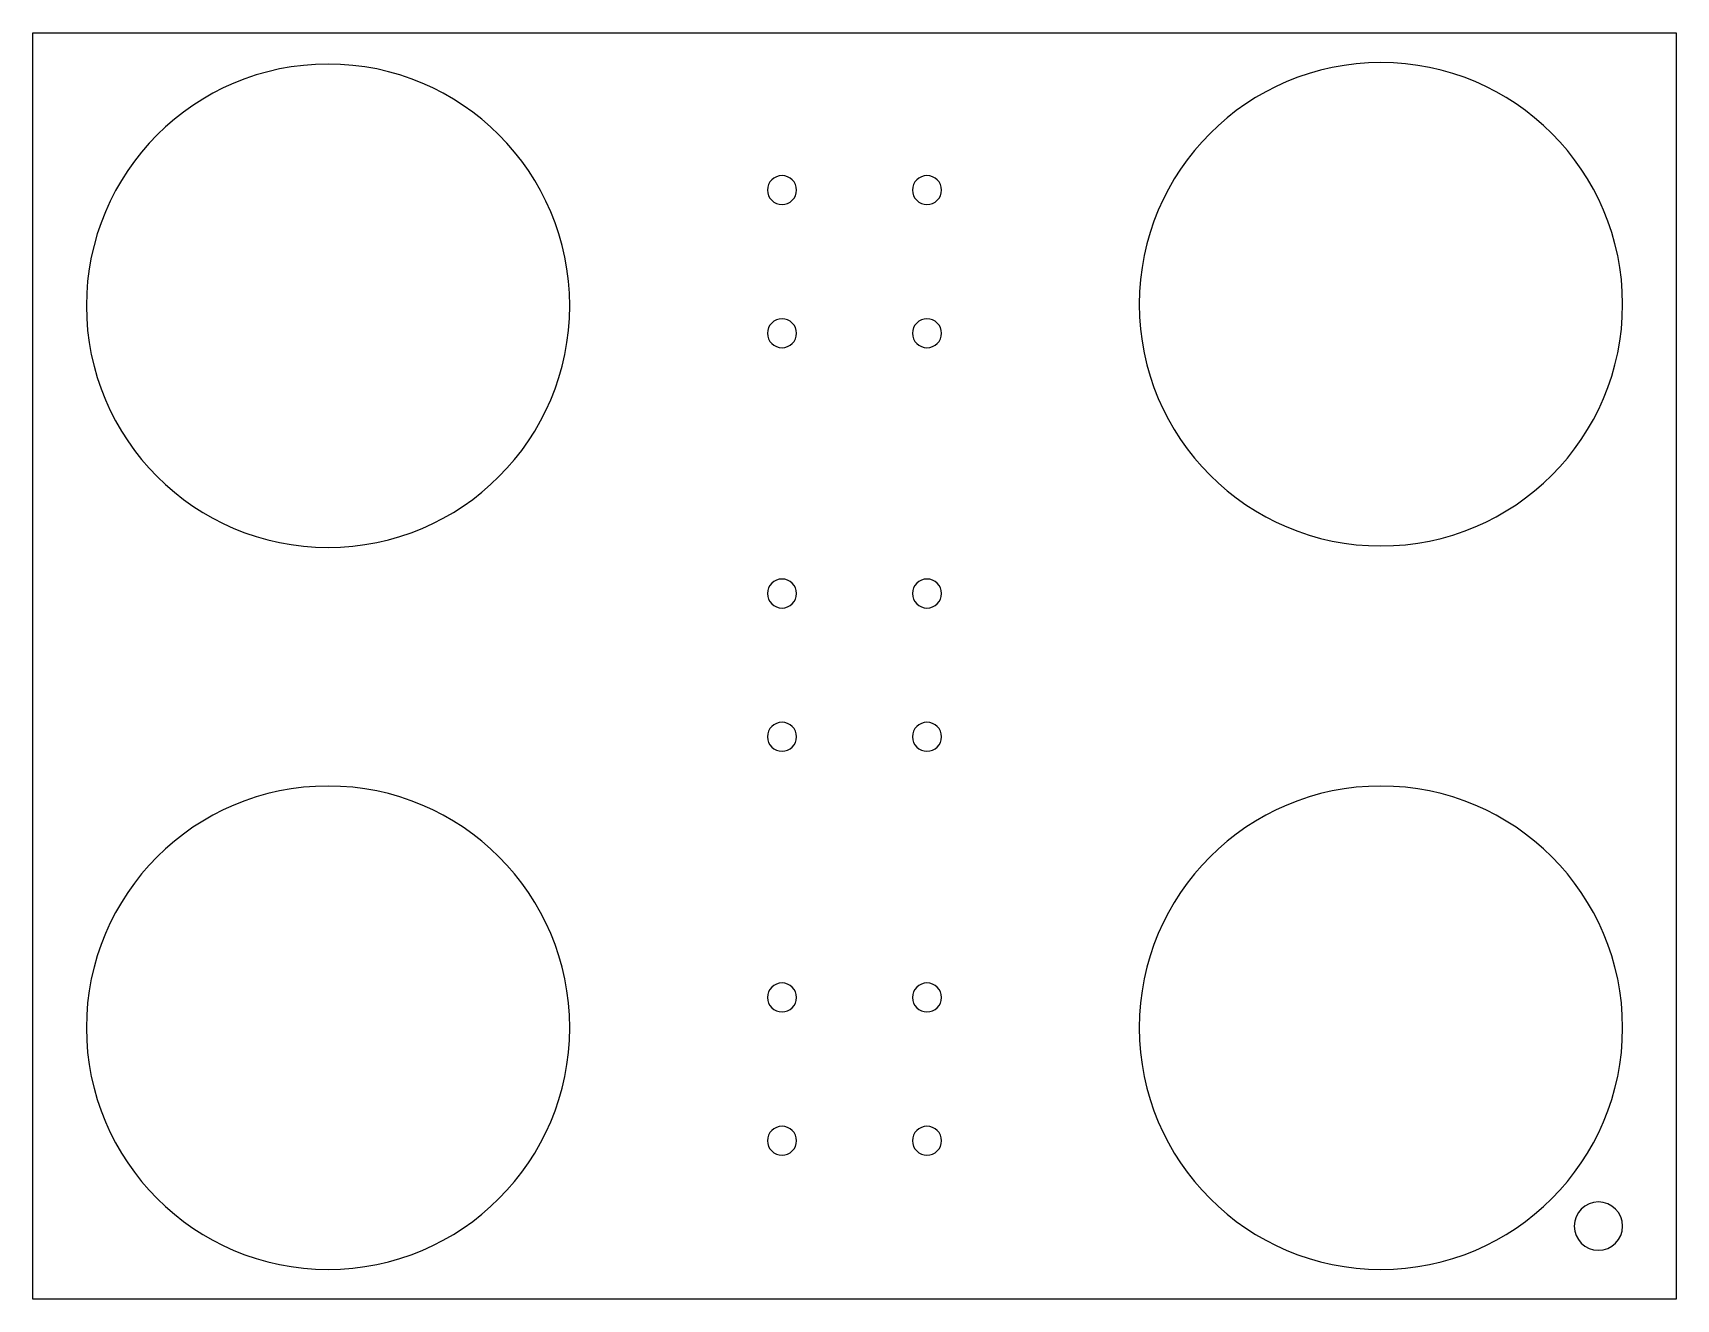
# Model space of a CAD drawing. Extents: x 0 to 170, y -131 to 0.
import ezdxf

# ---------------------------------------------------------------- set-up
doc = ezdxf.new("R2010")
doc.units = 0
doc.header["$MEASUREMENT"] = 0
doc.layers.add('LAYER_1', color=7, linetype='CONTINUOUS')

msp = doc.modelspace()

# ---------------------------------------------------------------- linework, layer by layer
at = {"layer": 'LAYER_1', "color": 7}
msp.add_lwpolyline([(170, -131), (0, -131), (0, 0), (170, 0), (170, -131)], dxfattribs=at)
for points in [[(55.54, -28.23), (55.54, -42.04), (44.35, -53.23), (30.54, -53.23), (16.73, -53.23), (5.54, -42.04), (5.54, -28.23), (5.54, -14.43), (16.73, -3.23), (30.54, -3.23), (44.35, -3.23), (55.54, -14.43), (55.54, -28.23)], [(164.46, -28.08), (164.46, -41.89), (153.27, -53.08), (139.46, -53.08), (125.65, -53.08), (114.46, -41.89), (114.46, -28.08), (114.46, -14.27), (125.65, -3.08), (139.46, -3.08), (153.27, -3.08), (164.46, -14.27), (164.46, -28.08)], [(79, -16.26), (79, -17.09), (78.33, -17.76), (77.5, -17.76), (76.67, -17.76), (76, -17.09), (76, -16.26), (76, -15.44), (76.67, -14.76), (77.5, -14.76), (78.33, -14.76), (79, -15.44), (79, -16.26)], [(94, -16.26), (94, -17.09), (93.33, -17.76), (92.5, -17.76), (91.67, -17.76), (91, -17.09), (91, -16.26), (91, -15.44), (91.67, -14.76), (92.5, -14.76), (93.33, -14.76), (94, -15.44), (94, -16.26)], [(79, -31.08), (79, -31.91), (78.33, -32.58), (77.5, -32.58), (76.67, -32.58), (76, -31.91), (76, -31.08), (76, -30.25), (76.67, -29.58), (77.5, -29.58), (78.33, -29.58), (79, -30.25), (79, -31.08)], [(94, -31.08), (94, -31.91), (93.33, -32.58), (92.5, -32.58), (91.67, -32.58), (91, -31.91), (91, -31.08), (91, -30.25), (91.67, -29.58), (92.5, -29.58), (93.33, -29.58), (94, -30.25), (94, -31.08)], [(79, -58), (79, -58.83), (78.33, -59.5), (77.5, -59.5), (76.67, -59.5), (76, -58.83), (76, -58), (76, -57.17), (76.67, -56.5), (77.5, -56.5), (78.33, -56.5), (79, -57.17), (79, -58)], [(94, -58), (94, -58.83), (93.33, -59.5), (92.5, -59.5), (91.67, -59.5), (91, -58.83), (91, -58), (91, -57.17), (91.67, -56.5), (92.5, -56.5), (93.33, -56.5), (94, -57.17), (94, -58)], [(79, -72.82), (79, -73.65), (78.33, -74.32), (77.5, -74.32), (76.67, -74.32), (76, -73.65), (76, -72.82), (76, -71.99), (76.67, -71.32), (77.5, -71.32), (78.33, -71.32), (79, -71.99), (79, -72.82)], [(94, -72.82), (94, -73.65), (93.33, -74.32), (92.5, -74.32), (91.67, -74.32), (91, -73.65), (91, -72.82), (91, -71.99), (91.67, -71.32), (92.5, -71.32), (93.33, -71.32), (94, -71.99), (94, -72.82)], [(55.54, -102.92), (55.54, -116.73), (44.35, -127.92), (30.54, -127.92), (16.73, -127.92), (5.54, -116.73), (5.54, -102.92), (5.54, -89.11), (16.73, -77.92), (30.54, -77.92), (44.35, -77.92), (55.54, -89.11), (55.54, -102.92)], [(164.46, -102.92), (164.46, -116.73), (153.27, -127.92), (139.46, -127.92), (125.65, -127.92), (114.46, -116.73), (114.46, -102.92), (114.46, -89.11), (125.65, -77.92), (139.46, -77.92), (153.27, -77.92), (164.46, -89.11), (164.46, -102.92)], [(79, -99.79), (79, -100.62), (78.33, -101.29), (77.5, -101.29), (76.67, -101.29), (76, -100.62), (76, -99.79), (76, -98.96), (76.67, -98.29), (77.5, -98.29), (78.33, -98.29), (79, -98.96), (79, -99.79)], [(94, -99.79), (94, -100.62), (93.33, -101.29), (92.5, -101.29), (91.67, -101.29), (91, -100.62), (91, -99.79), (91, -98.96), (91.67, -98.29), (92.5, -98.29), (93.33, -98.29), (94, -98.96), (94, -99.79)], [(79, -114.61), (79, -115.44), (78.33, -116.11), (77.5, -116.11), (76.67, -116.11), (76, -115.44), (76, -114.61), (76, -113.78), (76.67, -113.11), (77.5, -113.11), (78.33, -113.11), (79, -113.78), (79, -114.61)], [(94, -114.61), (94, -115.44), (93.33, -116.11), (92.5, -116.11), (91.67, -116.11), (91, -115.44), (91, -114.61), (91, -113.78), (91.67, -113.11), (92.5, -113.11), (93.33, -113.11), (94, -113.78), (94, -114.61)], [(164.46, -123.45), (164.46, -124.83), (163.34, -125.95), (161.96, -125.95), (160.58, -125.95), (159.46, -124.83), (159.46, -123.45), (159.46, -122.07), (160.58, -120.95), (161.96, -120.95), (163.34, -120.95), (164.46, -122.07), (164.46, -123.45)]]:
    msp.add_open_spline(points, degree=3, knots=[0, 0, 0, 0, 1, 1, 1, 2, 2, 2, 3, 3, 3, 4, 4, 4, 4], dxfattribs=at)

doc.saveas('drawing.dxf')
